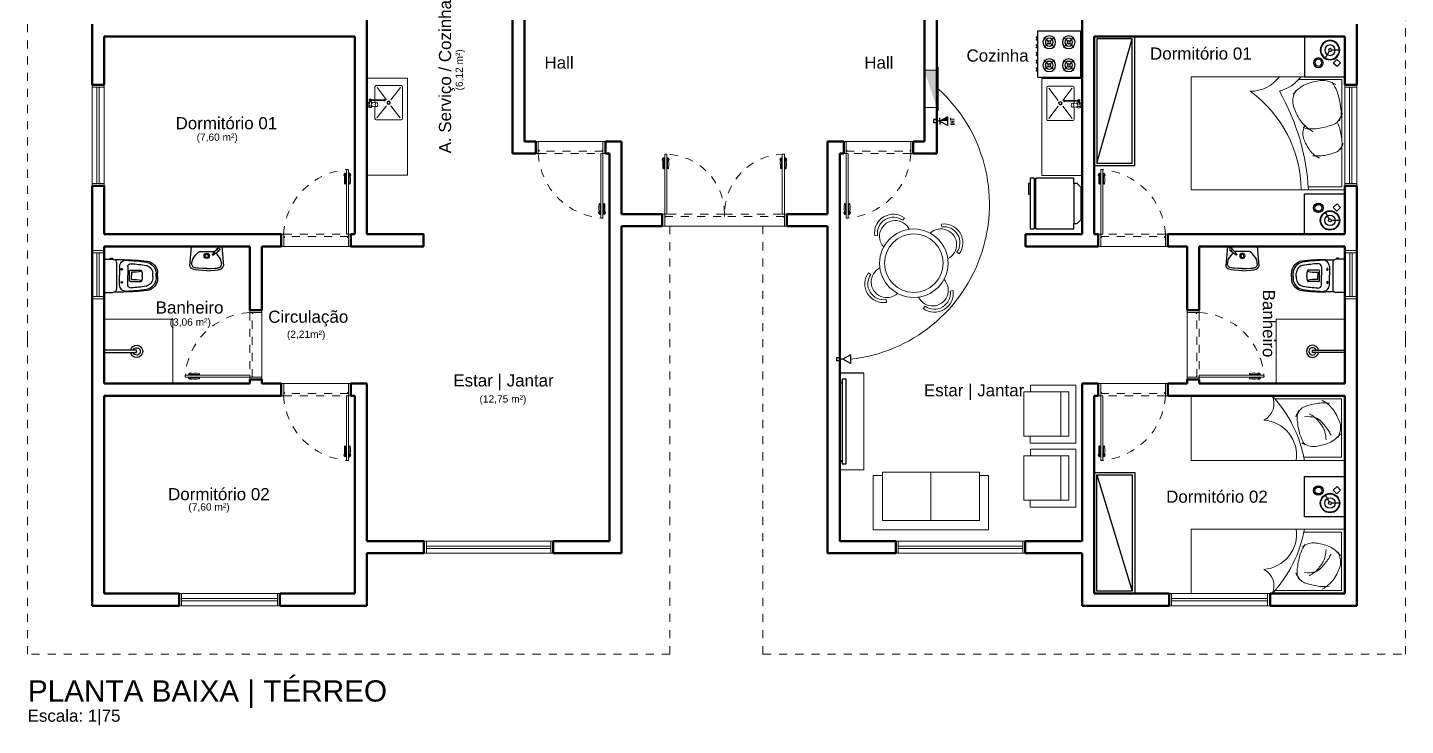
# Model space of a CAD drawing. Header units: inches. Extents: x 179598 to 179981, y 9195975 to 9196075.
# Drawn here: x 179743.31 to 179760.36, y 9196023.25 to 9196031.89 of the extents above; entities that cross this region are included whole.
import ezdxf

# ---------------------------------------------------------------- set-up
doc = ezdxf.new("R2010")
doc.units = ezdxf.units.IN
doc.header["$LTSCALE"] = 0.05
doc.header["$MEASUREMENT"] = 0
for name, pattern in [('CONTINU', [0]), ('DASHED2', [0.375, 0.25, -0.125]), ('HIDDEN', [0.375, 0.25, -0.125]), ('HIDDEN2', [0.1875, 0.125, -0.0625])]:
    doc.linetypes.add(name, pattern=pattern)
for name, color, linetype, lineweight in [('Comunicação', 170, 'Continuous', 30), ('Eletrodutos', 220, 'Continuous', 25), ('ESQUADRIA', 7, 'Continuous', 5), ('HASTES', 250, 'Continuous', 25), ('PAREDE', 7, 'Continuous', 50), ('PISO', 7, 'Continuous', 5), ('PROJEÇÃO', 7, 'DASHED2', 0)]:
    doc.layers.add(name, color=color, linetype=linetype, lineweight=lineweight)
for name, color, linetype in [('COTA', 250, 'Continuous'), ('LAYOUT', 7, 'CONTINU'), ('LAYOUT_A. MOLHADAS', 7, 'Continuous'), ('PTF', 1, 'Continuous'), ('TEXTO', 250, 'Continuous')]:
    doc.layers.add(name, color=color, linetype=linetype)
doc.layers.get('COTA').off()
doc.styles.add('R_140_1-75', font='swissl.ttf', dxfattribs={"height": 0.263})
doc.styles.add('R_60_1-100', font='swissl.ttf', dxfattribs={"height": 0.15})
doc.styles.add('R_80_1-75', font='swissl.ttf', dxfattribs={"height": 0.15})
doc.styles.add('romans', font='romans.shx', dxfattribs={"width": 1.4})

# ---------------------------------------------------------------- blocks, each defined once
blk = doc.blocks.new('PORTA80_PB')
at = {"layer": 'ESQUADRIA'}
for p, q in [((0.004, 0.896), (0, 0.876)), ((0.008, 0.876), (0, 0.876)), ((0.011, 0.896), (0.004, 0.896)), ((0.02, 0.906), (0.013, 0.906)), ((0.02, 0.906), (0.02, 0.776)), ((0.03, 0.896), (0.02, 0.896)), ((0.03, 0.876), (0.02, 0.876)), ((0.055, 0.896), (0.065, 0.896)), ((0.055, 0.876), (0.065, 0.876)), ((0.065, 0.906), (0.065, 0.776)), ((0.065, 0.906), (0.073, 0.906)), ((0.074, 0.896), (0.081, 0.896)), ((0.077, 0.876), (0.085, 0.876)), ((0.081, 0.896), (0.085, 0.876)), ((0.83, 0), (0.03, 0))]:
    blk.add_line(p, q, dxfattribs=at)
for points in [[(0.03, 0.15), (0.055, 0.15), (0.055, 0.95), (0.03, 0.95)], [(0, 0), (0.03, 0), (0.03, 0.15), (0, 0.15)], [(0.04, 0.11), (0.03, 0.11), (0.03, 0.12), (0.04, 0.12)], [(0.82, 0.12), (0.83, 0.12), (0.83, 0.11), (0.82, 0.11)], [(0.83, 0), (0.86, 0), (0.86, 0.15), (0.83, 0.15)]]:
    blk.add_lwpolyline(points, close=True, dxfattribs=at)
at = {"layer": 'ESQUADRIA', "linetype": 'HIDDEN2'}
blk.add_lwpolyline([(0.03, 0.12), (0.83, 0.12), (0.83, 0.15), (0.03, 0.15)], close=True, dxfattribs=at)
at = {"layer": 'ESQUADRIA'}
for centre, radius, start, end in [((0.433, 0.826), 0.428, 169.2602, 186.6551), ((-0.348, 0.826), 0.428, 353.3449, 10.7398), ((0.014, 0.777), 0.00614, 187.1872, 352.0859), ((0.071, 0.777), 0.00614, 187.9141, 352.8128)]:
    blk.add_arc(centre, radius, start, end, dxfattribs=at)
at = {"layer": 'ESQUADRIA', "linetype": 'HIDDEN', "ltscale": 0.4}
blk.add_arc((-0.015, 0.105), 0.847, 3.0716, 86.9284, dxfattribs=at)
blk = doc.blocks.new('A$C4C83112E')
at = {"layer": 'ESQUADRIA'}
for points in [[(0.03, 0), (0, 0), (0, 0.15), (0.03, 0.15)], [(0.03, 0), (1.57, 0), (1.57, 0.15), (0.03, 0.15)], [(1.57, 0.058), (0.03, 0.058), (0.03, 0.088), (1.57, 0.088)], [(1.6, 0), (1.57, 0), (1.57, 0.15), (1.6, 0.15)]]:
    blk.add_lwpolyline(points, close=True, dxfattribs=at)
blk = doc.blocks.new('A$C4DAD441B')
at = {"layer": 'LAYOUT_A. MOLHADAS', "lineweight": 0}
for p, q in [((0, 0.408), (0, 0.017)), ((0.323, 0.425), (0.017, 0.425)), ((0.142, 0.249), (0.025, 0.4)), ((0.314, 0.4), (0.198, 0.249)), ((0.34, 0.249), (0.34, 0.408)), ((0.142, 0.176), (0.026, 0.026)), ((0.315, 0.026), (0.198, 0.176)), ((0.22, 0.249), (0.226, 0.249)), ((0.22, 0.239), (0.226, 0.239)), ((0.226, 0.249), (0.384, 0.249)), ((0.384, 0.239), (0.226, 0.239)), ((0.32, 0.214), (0.369, 0.21)), ((0.34, 0.213), (0.34, 0.239)), ((0.375, 0.209), (0.369, 0.21)), ((0.375, 0.209), (0.379, 0.208)), ((0.379, 0.171), (0.375, 0.169)), ((0.379, 0.208), (0.382, 0.203)), ((0.382, 0.175), (0.379, 0.171)), ((0.389, 0.173), (0.38, 0.173)), ((0.382, 0.203), (0.384, 0.197)), ((0.384, 0.181), (0.382, 0.175)), ((0.397, 0.249), (0.384, 0.249)), ((0.397, 0.239), (0.384, 0.239)), ((0.384, 0.197), (0.385, 0.189)), ((0.385, 0.189), (0.384, 0.181)), ((0.388, 0.223), (0.388, 0.233)), ((0.388, 0.216), (0.388, 0.223)), ((0.408, 0.235), (0.408, 0.223)), ((0.408, 0.223), (0.408, 0.205)), ((0.017, 0), (0.323, 0)), ((0.369, 0.169), (0.32, 0.164)), ((0.34, 0.017), (0.34, 0.166)), ((0.375, 0.169), (0.369, 0.169))]:
    blk.add_line(p, q, dxfattribs=at)
for radius in [0.0226, 0.0138]:
    blk.add_circle((0.17, 0.213), radius, dxfattribs=at)
for centre, radius, start, end in [((0.017, 0.408), 0.017, 90.0067, 180.0067), ((0.323, 0.408), 0.017, 0.0067, 90.0067), ((0.22, 0.244), 0.00738, 42.6626, 317.3508), ((0.22, 0.244), 0.005, 90.0003, 270.0132), ((0.342, 0.189), 0.039, 155.088, 204.9254), ((0.32, 0.199), 0.015, 89.8495, 153.0039), ((0.32, 0.18), 0.0153, 205.4951, 268.5266), ((0.32, 0.198), 0.0164, 29.8647, 88.6279), ((0.319, 0.181), 0.0173, 283.1322, 329.3413), ((0.303, 0.19), 0.035, 331.0895, 27.8828), ((0.397, 0.189), 0.0349, 105.5441, 144.0055), ((0.397, 0.189), 0.0349, 216.1772, 72.2635), ((0.378, 0.216), 0.01, 282.8352, 0.0067), ((0.397, 0.244), 0.0145, 317.2061, 159.8457), ((0.397, 0.244), 0.0145, 200.1677, 229.8474), ((0.397, 0.244), 0.0145, 229.8474, 317.2061), ((0.397, 0.189), 0.0189, 242.7435, 55.7443), ((0.397, 0.244), 0.005, 270.0105, 90.003), ((0.017, 0.017), 0.017, 180.0067, 270.0067), ((0.323, 0.017), 0.017, 270.0067, 0.0067)]:
    blk.add_arc(centre, radius, start, end, dxfattribs=at)
blk = doc.blocks.new('A$C4ABB454C')
at = {"layer": 'LAYOUT_A. MOLHADAS', "lineweight": 0}
blk.add_lwpolyline([(0.55, 1.2), (0.05, 1.2), (0.05, 0), (0.55, 0)], close=True, dxfattribs=at)
at = {"layer": 'PISO', "color": 1}
blk.add_blockref('A$C4DAD441B', (0.111, 0.682), dxfattribs=at)
blk = doc.blocks.new('A$C39A72CA2')
at = {"layer": 'ESQUADRIA'}
for points in [[(0, 0), (0.03, 0), (0.03, 0.15), (0, 0.15)], [(1.22, 0), (0.03, 0), (0.03, 0.15), (1.22, 0.15)], [(0.03, 0.058), (1.22, 0.058), (1.22, 0.088), (0.03, 0.088)], [(1.22, 0), (1.25, 0), (1.25, 0.15), (1.22, 0.15)]]:
    blk.add_lwpolyline(points, close=True, dxfattribs=at)
blk = doc.blocks.new('A$C7E1C57F4')
at = {"layer": 'LAYOUT_A. MOLHADAS'}
for p, q in [((0.067, 0.562), (0, 0.562)), ((0, 0.562), (0, 0.09)), ((0.117, 0.652), (0.067, 0.602)), ((0.067, 0.602), (0.067, 0.562)), ((0.067, 0.562), (0.562, 0.562)), ((0.512, 0.652), (0.117, 0.652)), ((0.562, 0.602), (0.512, 0.652)), ((0.562, 0.562), (0.562, 0.602)), ((0.63, 0.562), (0.562, 0.562)), ((0.63, 0.09), (0.63, 0.562)), ((0, 0.09), (0.01, 0.09)), ((0.01, 0.07), (0, 0.07)), ((0, 0.07), (0, 0.022)), ((0, 0.022), (0.067, 0.022)), ((0.62, 0.09), (0.01, 0.09)), ((0.01, 0.09), (0.01, 0.07)), ((0.01, 0.07), (0.62, 0.07)), ((0.067, 0.022), (0.202, 0.022)), ((0.067, 0.022), (0.067, 0)), ((0.202, 0), (0.202, 0.022)), ((0.202, 0.022), (0.63, 0.022)), ((0.62, 0.07), (0.62, 0.09)), ((0.62, 0.09), (0.63, 0.09)), ((0.63, 0.07), (0.62, 0.07)), ((0.63, 0.022), (0.63, 0.07)), ((0.067, 0), (0.202, 0))]:
    blk.add_line(p, q, dxfattribs=at)
blk = doc.blocks.new('A$C73877B83')
at = {"layer": 'LAYOUT'}
for p, q in [((0.275, 0.243), (0.187, 0.192)), ((0.171, 0.063), (0.171, 0.165))]:
    blk.add_line(p, q, dxfattribs=at)
for points in [[(0.5, 0), (0, 0), (0, 0.5), (0.5, 0.5)], [(0.286, 0.1), (0.33, 0.053), (0.375, 0.096), (0.331, 0.143)]]:
    blk.add_lwpolyline(points, close=True, dxfattribs=at)
for centre, radius in [((0.327, 0.327), 0.059), ((0.327, 0.327), 0.043), ((0.171, 0.183), 0.12), ((0.171, 0.183), 0.114), ((0.171, 0.183), 0.0646), ((0.171, 0.183), 0.0184)]:
    blk.add_circle(centre, radius, dxfattribs=at)
blk = doc.blocks.new('A$C786F5E89')
at = {"layer": 'LAYOUT', "lineweight": 20}
for p, q in [((0.04, 1.86), (0.04, 1.032)), ((0.76, 1.86), (0.04, 1.86)), ((0.76, 1.393), (0.76, 1.86))]:
    blk.add_line(p, q, dxfattribs=at)
blk.add_lwpolyline([(0.8, 1.9), (0, 1.9), (0, 0), (0.8, 0)], close=True, dxfattribs=at)
for points in [[(0.056, 1.621, -0.050543), (0.118, 1.708, -0.064376), (0.181, 1.763, -0.03352), (0.264, 1.811, -0.039598), (0.339, 1.841, -0.109626), (0.414, 1.847, -0.0754), (0.518, 1.817)], [(0.092, 1.712, 0.034352), (0.089, 1.61, 0.04249), (0.1, 1.528, 0.015911), (0.117, 1.457, 0.020937), (0.135, 1.403, 0.121269), (0.173, 1.348, 0.080025), (0.259, 1.293)], [(0.261, 1.401, -0.103492), (0.27, 1.53, -0.14369), (0.32, 1.609, -0.007817), (0.364, 1.647, -0.010698), (0.398, 1.674, -0.020146), (0.437, 1.701, -0.015912), (0.489, 1.732)], [(0.473, 1.846, -0.057152), (0.551, 1.763, -0.075208), (0.591, 1.687, -0.030275), (0.617, 1.599, -0.036967), (0.628, 1.524, -0.089016), (0.621, 1.457, -0.061822), (0.582, 1.369)], [(0.222, 1.46, -0.040593), (0.263, 1.524, -0.055645), (0.3, 1.564, -0.015363), (0.335, 1.591, -0.01263), (0.378, 1.622, -0.082628), (0.447, 1.653, -0.061291), (0.547, 1.668)], [(0.609, 1.408, -0.033461), (0.514, 1.359, -0.04596), (0.44, 1.335, -0.01901), (0.342, 1.317, -0.025886), (0.269, 1.31, -0.088683), (0.213, 1.317, -0.020726), (0.178, 1.33)]]:
    blk.add_lwpolyline(points, format="xyb", dxfattribs=at)
for centre, radius, start, end in [((1.063, -0.127), 1.549, 99.7881, 133.342), ((0.741, 0.862), 0.442, 82.301, 175.0186), ((0.1, 0.8), 0.224, 26.5651, 116.5651)]:
    blk.add_arc(centre, radius, start, end, dxfattribs=at)
blk = doc.blocks.new('A$C161E2D06')
at = {"layer": 'LAYOUT'}
blk.add_line((0.03, 1.47), (0.47, 0.03), dxfattribs=at)
for points in [[(0, 1.5), (0.5, 1.5), (0.5, 0), (0, 0)], [(0.03, 1.47), (0.47, 1.47), (0.47, 0.03), (0.03, 0.03)]]:
    blk.add_lwpolyline(points, close=True, dxfattribs=at)
blk = doc.blocks.new('A$C732F4725')
at = {"layer": 'LAYOUT'}
blk.add_line((0.03, 1.57), (0.47, 0.03), dxfattribs=at)
for points in [[(0, 1.6), (0.5, 1.6), (0.5, 0), (0, 0)], [(0.03, 1.57), (0.47, 1.57), (0.47, 0.03), (0.03, 0.03)]]:
    blk.add_lwpolyline(points, close=True, dxfattribs=at)
blk = doc.blocks.new('camacasal1')
at = {"layer": 'LAYOUT', "lineweight": 20}
for p, q in [((0.1, 0), (0.1, 1.4)), ((0.1, 1.4), (2, 1.4)), ((2, 1.4), (2, 0)), ((1.548, 1.364), (1.964, 1.364)), ((1.964, 1.364), (1.964, 0.849)), ((1.964, 0.792), (1.964, 0.036)), ((2, 0), (0.1, 0)), ((1.964, 0.036), (1.429, 0.036))]:
    blk.add_line(p, q, dxfattribs=at)
for points in [[(1.685, 1.01, 0.050543), (1.608, 0.954, 0.064376), (1.558, 0.898, 0.03352), (1.515, 0.823, 0.039598), (1.487, 0.755, 0.109626), (1.482, 0.688, 0.0754), (1.509, 0.594)], [(1.604, 0.978, -0.034352), (1.695, 0.98, -0.04249), (1.769, 0.971, -0.015911), (1.833, 0.955, -0.020937), (1.881, 0.939, -0.121269), (1.931, 0.905, -0.080025), (1.981, 0.828)], [(1.904, 0.561, 0.014129), (1.921, 0.598, 0.04596), (1.943, 0.664, 0.01901), (1.959, 0.753, 0.025886), (1.966, 0.819, 0.088683), (1.959, 0.869, 0.020726), (1.948, 0.9)], [(1.609, 0.681, 0.050543), (1.513, 0.613, 0.064376), (1.452, 0.543, 0.03352), (1.398, 0.451, 0.039598), (1.365, 0.368, 0.109626), (1.358, 0.285, 0.0754), (1.392, 0.169)], [(1.483, 0.634, 0.020037), (1.507, 0.608, 0.075208)], [(1.508, 0.642, -0.034352), (1.621, 0.645, -0.04249), (1.713, 0.634, -0.015911), (1.792, 0.614, -0.020937), (1.851, 0.595, -0.121269), (1.913, 0.552, -0.080025), (1.973, 0.457)], [(1.845, 0.068, 0.033461), (1.9, 0.174, 0.04596), (1.927, 0.256, 0.01901), (1.947, 0.365, 0.025886), (1.955, 0.446, 0.088683), (1.947, 0.508, 0.020726), (1.933, 0.546)], [(1.36, 0.218, 0.057152), (1.451, 0.132, 0.075208), (1.536, 0.087, 0.030275), (1.634, 0.059, 0.036967), (1.717, 0.047, 0.089016), (1.791, 0.055, 0.061822), (1.889, 0.098)]]:
    blk.add_lwpolyline(points, format="xyb", dxfattribs=at)
for centre, radius, start, end in [((-0.081, 1.423), 1.542, 306.2433, 359.1337), ((-1.191, 1.546), 2.745, 330.1604, 356.9589), ((0.83, -0.27), 0.45, 36.8699, 90), ((1.055, -0.315), 0.513, 37.875, 74.7449)]:
    blk.add_arc(centre, radius, start, end, dxfattribs=at)
blk = doc.blocks.new('A$C249D7A9F')
at = {"layer": 'LAYOUT_A. MOLHADAS'}
for p, q in [((0, 0.019), (0, 0.551)), ((0, 0.551), (0.573, 0.551)), ((0.573, 0.019), (0.573, 0.551)), ((0.134, 0.416), (0.084, 0.466)), ((0.134, 0.39), (0.084, 0.339)), ((0.211, 0.466), (0.16, 0.416)), ((0.211, 0.339), (0.16, 0.39)), ((0.419, 0.416), (0.368, 0.466)), ((0.419, 0.389), (0.368, 0.339)), ((0.496, 0.466), (0.445, 0.415)), ((0.496, 0.339), (0.445, 0.39)), ((0.134, 0.174), (0.086, 0.222)), ((0.213, 0.225), (0.161, 0.173)), ((0.419, 0.174), (0.368, 0.225)), ((0.496, 0.225), (0.445, 0.174)), ((0, 0.019), (0.573, 0.019)), ((0.068, 0.015), (0.068, 0.017)), ((0.068, 0.017), (0.121, 0.017)), ((0.068, 0.015), (0.121, 0.015)), ((0.085, 0.017), (0.085, 0.019)), ((0.135, 0.148), (0.086, 0.098)), ((0.105, 0.017), (0.105, 0.019)), ((0.121, 0.015), (0.121, 0.017)), ((0.213, 0.095), (0.16, 0.148)), ((0.165, 0.017), (0.218, 0.017)), ((0.165, 0.015), (0.165, 0.017)), ((0.165, 0.015), (0.218, 0.015)), ((0.181, 0.017), (0.181, 0.019)), ((0.201, 0.017), (0.201, 0.019)), ((0.218, 0.015), (0.218, 0.017)), ((0.261, 0.017), (0.314, 0.017)), ((0.261, 0.015), (0.261, 0.017)), ((0.261, 0.015), (0.314, 0.015)), ((0.278, 0.017), (0.278, 0.019)), ((0.298, 0.017), (0.298, 0.019)), ((0.314, 0.015), (0.314, 0.017)), ((0.357, 0.015), (0.357, 0.017)), ((0.357, 0.017), (0.41, 0.017)), ((0.357, 0.015), (0.41, 0.015)), ((0.419, 0.148), (0.368, 0.097)), ((0.374, 0.017), (0.374, 0.019)), ((0.394, 0.017), (0.394, 0.019)), ((0.41, 0.015), (0.41, 0.017)), ((0.496, 0.097), (0.445, 0.148)), ((0.452, 0.015), (0.452, 0.017)), ((0.452, 0.017), (0.504, 0.017)), ((0.452, 0.015), (0.504, 0.015)), ((0.468, 0.017), (0.468, 0.019)), ((0.488, 0.017), (0.488, 0.019)), ((0.504, 0.015), (0.504, 0.017))]:
    blk.add_line(p, q, dxfattribs=at)
for centre, radius in [((0.147, 0.403), 0.0783), ((0.147, 0.403), 0.0483), ((0.147, 0.403), 0.0183), ((0.432, 0.403), 0.0783), ((0.432, 0.403), 0.0483), ((0.432, 0.403), 0.0183), ((0.147, 0.162), 0.0783), ((0.147, 0.162), 0.0483), ((0.147, 0.162), 0.0183), ((0.432, 0.162), 0.0783), ((0.432, 0.162), 0.0483), ((0.432, 0.162), 0.0183)]:
    blk.add_circle(centre, radius, dxfattribs=at)
for centre, radius, start, end in [((0.095, 0.015), 0.0214, 179.7773, 222.1915), ((0.094, -0.009), 0.0182, 30.0718, 146.8642), ((0.095, 0.015), 0.0214, 314.7446, 0.2227), ((0.191, 0.015), 0.0214, 179.7773, 222.1915), ((0.191, -0.009), 0.0182, 30.0718, 146.8642), ((0.191, 0.015), 0.0214, 314.7446, 0.2227), ((0.288, 0.015), 0.0214, 179.7773, 222.1915), ((0.287, -0.009), 0.0182, 30.0718, 146.8642), ((0.288, 0.015), 0.0214, 314.7446, 0.2227), ((0.384, 0.015), 0.0214, 179.7773, 222.1915), ((0.383, -0.009), 0.0182, 30.0718, 146.8642), ((0.384, 0.015), 0.0214, 314.7446, 0.2227), ((0.478, 0.015), 0.0214, 179.7773, 222.1915), ((0.477, -0.009), 0.0182, 30.0718, 146.8642), ((0.478, 0.015), 0.0214, 314.7446, 0.2227)]:
    blk.add_arc(centre, radius, start, end, dxfattribs=at)
blk = doc.blocks.new('A$C71760755')
at = {"layer": 'LAYOUT', "lineweight": 20}
for p, q in [((0, 0.05), (0, 0.88)), ((0, 0.88), (1.76, 0.88)), ((1.76, 0.88), (1.76, 0.05)), ((0.14, 0), (0.14, 0.74)), ((0.14, 0.74), (1.62, 0.74)), ((0.88, 0.74), (0.88, 0)), ((1.62, 0.74), (1.62, 0)), ((0.14, 0.05), (0, 0.05)), ((1.62, 0.05), (1.76, 0.05)), ((0.14, 0), (1.62, 0))]:
    blk.add_line(p, q, dxfattribs=at)
blk = doc.blocks.new('A$C1C0D7DC0')
at = {"layer": 'ESQUADRIA'}
for p, q in [((0.004, 0.836), (0, 0.816)), ((0.008, 0.816), (0, 0.816)), ((0.011, 0.836), (0.004, 0.836)), ((0.02, 0.846), (0.012, 0.846)), ((0.02, 0.846), (0.02, 0.716)), ((0.03, 0.836), (0.02, 0.836)), ((0.03, 0.816), (0.02, 0.816)), ((0.055, 0.836), (0.065, 0.836)), ((0.055, 0.816), (0.065, 0.816)), ((0.065, 0.846), (0.065, 0.716)), ((0.065, 0.846), (0.072, 0.846)), ((0.074, 0.836), (0.081, 0.836)), ((0.077, 0.816), (0.085, 0.816)), ((0.081, 0.836), (0.085, 0.816))]:
    blk.add_line(p, q, dxfattribs=at)
for points in [[(0.03, 0.15), (0.055, 0.15), (0.055, 0.89), (0.03, 0.89)], [(0, 0), (0.03, 0), (0.03, 0.15), (0, 0.15)], [(0.04, 0.11), (0.03, 0.11), (0.03, 0.12), (0.04, 0.12)]]:
    blk.add_lwpolyline(points, close=True, dxfattribs=at)
at = {"layer": 'ESQUADRIA', "linetype": 'HIDDEN2'}
blk.add_lwpolyline([(0.03, 0.12), (0.77, 0.12), (0.77, 0.15), (0.03, 0.15)], close=True, dxfattribs=at)
at = {"layer": 'ESQUADRIA', "linetype": 'HIDDEN', "ltscale": 0.4}
blk.add_arc((0.03, 0.15), 0.74, 0, 90, dxfattribs=at)
at = {"layer": 'ESQUADRIA'}
for centre, radius, start, end in [((0.433, 0.766), 0.428, 169.2602, 186.6551), ((0.014, 0.717), 0.00614, 187.1872, 352.0859), ((0.071, 0.717), 0.00614, 187.9141, 352.8128), ((-0.348, 0.766), 0.428, 353.3449, 10.7398)]:
    blk.add_arc(centre, radius, start, end, dxfattribs=at)
blk = doc.blocks.new('A$C29D97E95')
at = {"layer": 'ESQUADRIA'}
for p, q in [((0.689, 0.836), (0.685, 0.816)), ((0.693, 0.816), (0.685, 0.816)), ((0.696, 0.836), (0.689, 0.836)), ((0.705, 0.846), (0.698, 0.846)), ((0.705, 0.846), (0.705, 0.716)), ((0.715, 0.836), (0.705, 0.836)), ((0.715, 0.816), (0.705, 0.816)), ((0.74, 0.836), (0.75, 0.836)), ((0.74, 0.816), (0.75, 0.816)), ((0.75, 0.846), (0.75, 0.716)), ((0.75, 0.846), (0.758, 0.846)), ((0.759, 0.836), (0.766, 0.836)), ((0.762, 0.816), (0.77, 0.816)), ((0.766, 0.836), (0.77, 0.816))]:
    blk.add_line(p, q, dxfattribs=at)
for points in [[(0.74, 0.15), (0.715, 0.15), (0.715, 0.89), (0.74, 0.89)], [(0.73, 0.11), (0.74, 0.11), (0.74, 0.12), (0.73, 0.12)], [(0.77, 0), (0.74, 0), (0.74, 0.15), (0.77, 0.15)]]:
    blk.add_lwpolyline(points, close=True, dxfattribs=at)
at = {"layer": 'ESQUADRIA', "linetype": 'HIDDEN2'}
blk.add_lwpolyline([(0.74, 0.12), (0, 0.12), (0, 0.15), (0.74, 0.15)], close=True, dxfattribs=at)
at = {"layer": 'ESQUADRIA', "linetype": 'HIDDEN', "ltscale": 0.4}
blk.add_arc((0.74, 0.15), 0.74, 90, 180, dxfattribs=at)
at = {"layer": 'ESQUADRIA'}
for centre, radius, start, end in [((1.118, 0.766), 0.428, 169.2602, 186.6551), ((0.699, 0.717), 0.00614, 187.1872, 352.0859), ((0.756, 0.717), 0.00614, 187.9141, 352.8128), ((0.337, 0.766), 0.428, 353.3449, 10.7398)]:
    blk.add_arc(centre, radius, start, end, dxfattribs=at)
blk = doc.blocks.new('JANELA 0.50')
at = {"layer": 'ESQUADRIA'}
for points in [[(0, 0), (0.03, 0), (0.03, 0.15), (0, 0.15)], [(0.57, 0), (0.03, 0), (0.03, 0.15), (0.57, 0.15)], [(0.03, 0.058), (0.57, 0.058), (0.57, 0.088), (0.03, 0.088)], [(0.57, 0), (0.6, 0), (0.6, 0.15), (0.57, 0.15)]]:
    blk.add_lwpolyline(points, close=True, dxfattribs=at)
blk = doc.blocks.new('01lavl91')
at = {"layer": 'LAYOUT_A. MOLHADAS', "linetype": 'Continuous'}
for p, q in [((-0.085, -0.069), (0.086, -0.069)), ((0.125, -0.036), (0.064, -0.107)), ((0.064, -0.107), (0.075, -0.114)), ((0.075, -0.114), (0.15, -0.057))]:
    blk.add_line(p, q, dxfattribs=at)
for points in [[(-0.2, -0.239), (-0.18, -0.009), (0.18, -0.009), (0.2, -0.239)], [(-0.177, -0.228), (-0.176, -0.201), (-0.165, -0.161), (-0.153, -0.141), (-0.132, -0.112), (-0.119, -0.099), (-0.106, -0.086), (-0.093, -0.074), (-0.085, -0.069)], [(0.094, -0.074), (0.086, -0.069)], [(0.178, -0.228), (0.176, -0.201), (0.166, -0.161), (0.153, -0.141), (0.132, -0.112), (0.119, -0.099), (0.109, -0.088)], [(0, -0.299), (-0.048, -0.298), (-0.099, -0.294), (-0.134, -0.29), (-0.161, -0.282), (-0.179, -0.271), (-0.191, -0.256), (-0.2, -0.239)], [(0.002, -0.274), (-0.046, -0.272), (-0.098, -0.269), (-0.114, -0.267), (-0.129, -0.265), (-0.138, -0.263), (-0.151, -0.259), (-0.159, -0.255), (-0.163, -0.252), (-0.165, -0.25), (-0.17, -0.242), (-0.174, -0.237), (-0.177, -0.228)], [(-0.002, -0.274), (0.047, -0.272), (0.098, -0.269), (0.115, -0.267), (0.13, -0.265), (0.139, -0.263), (0.152, -0.259), (0.159, -0.255), (0.164, -0.252), (0.165, -0.25), (0.171, -0.242), (0.174, -0.237), (0.178, -0.228)], [(0, -0.299), (0.048, -0.298), (0.1, -0.294), (0.135, -0.29), (0.162, -0.282), (0.18, -0.271), (0.192, -0.256), (0.2, -0.239)]]:
    blk.add_lwpolyline(points, dxfattribs=at)
for centre, radius in [((0.001, -0.122), 0.0316), ((0.001, -0.122), 0.02), ((0.14, -0.044), 0.0164)]:
    blk.add_circle(centre, radius, dxfattribs=at)
blk = doc.blocks.new('chuve')
at = {"layer": 'LAYOUT_A. MOLHADAS', "ltscale": 0.05}
for p, q in [((0, 0.026), (0.399, 0.026)), ((0.399, 0), (0, 0)), ((0.399, 0.026), (0.399, 0))]:
    blk.add_line(p, q, dxfattribs=at)
for radius, start, end in [(0.076, 189.9358, 170.0642), (0.0459, 196.6015, 163.3985)]:
    blk.add_arc((0.399, 0.013), radius, start, end, dxfattribs=at)
blk = doc.blocks.new('VASOSAN2')
at = {"layer": 'LAYOUT_A. MOLHADAS'}
for p, q in [((-0.213, 0), (0.173, 0)), ((-0.013, 0), (0.013, 0)), ((-0.239, -0.08), (-0.239, -0.099)), ((-0.234, -0.104), (-0.234, -0.075)), ((-0.225, -0.075), (-0.234, -0.075)), ((-0.225, -0.104), (-0.234, -0.104)), ((-0.225, -0.012), (-0.225, -0.075)), ((-0.225, -0.075), (-0.225, -0.104)), ((-0.225, -0.104), (-0.225, -0.11)), ((-0.22, -0.239), (-0.22, -0.129)), ((-0.185, -0.15), (0.145, -0.15)), ((0.18, -0.129), (0.18, -0.239)), ((0.185, -0.012), (0.185, -0.11)), ((-0.134, -0.19), (-0.028, -0.19)), ((-0.131, -0.29), (-0.028, -0.29)), ((-0.091, -0.323), (-0.091, -0.452)), ((0.043, -0.313), (-0.084, -0.313)), ((-0.067, -0.335), (-0.028, -0.335)), ((-0.013, -0.19), (-0.028, -0.19)), ((-0.013, -0.29), (-0.028, -0.29)), ((-0.013, -0.335), (-0.028, -0.335)), ((0.093, -0.19), (-0.013, -0.19)), ((0.091, -0.29), (-0.013, -0.29)), ((0.027, -0.335), (-0.013, -0.335)), ((0.051, -0.323), (0.051, -0.452)), ((-0.013, -0.469), (-0.028, -0.469)), ((-0.028, -0.6), (-0.053, -0.6)), ((-0.028, -0.64), (-0.053, -0.64)), ((-0.028, -0.66), (-0.053, -0.66)), ((-0.013, -0.6), (-0.028, -0.6)), ((-0.013, -0.64), (-0.028, -0.64)), ((-0.013, -0.66), (-0.028, -0.66)), ((-0.013, -0.6), (0.013, -0.6)), ((-0.013, -0.64), (0.013, -0.64)), ((-0.013, -0.66), (0.013, -0.66))]:
    blk.add_line(p, q, dxfattribs=at)
for centre, radius, start, end in [((-0.234, -0.08), 0.005, 90, 180), ((-0.234, -0.099), 0.005, 180, 270), ((-0.213, -0.012), 0.012, 90, 180), ((-0.185, -0.11), 0.04, 180, 208.955), ((-0.185, -0.11), 0.04, 208.955, 270), ((0.145, -0.11), 0.04, 270, 331.045), ((0.173, -0.012), 0.012, 0, 90), ((0.145, -0.11), 0.04, 331.045, 0), ((2.049, -0.239), 2.269, 180, 187.3437), ((-0.134, -0.27), 0.08, 90, 181.8557), ((1.802, -0.207), 2.016, 181.8557, 189.0498), ((-0.131, -0.33), 0.04, 90, 183.6333), ((1.802, -0.207), 1.976, 183.6333, 189.0498), ((-0.103, -0.217), 0.00838, 127.3654, 151.5225), ((-0.105, -0.216), 0.00607, 151.5225, 180), ((-0.105, -0.216), 0.00607, 180, 208.4775), ((-0.103, -0.215), 0.00838, 208.4775, 232.6346), ((-0.102, -0.218), 0.0106, 107.5518, 127.3654), ((-0.102, -0.213), 0.0106, 232.6346, 252.4482), ((-0.101, -0.221), 0.0134, 90, 107.5518), ((-0.101, -0.21), 0.0134, 252.4482, 270), ((-0.101, -0.221), 0.0134, 72.4482, 90), ((-0.101, -0.21), 0.0134, 270, 287.5518), ((-0.1, -0.218), 0.0106, 52.6346, 72.4482), ((-0.1, -0.213), 0.0106, 287.5518, 307.3654), ((-0.099, -0.217), 0.00838, 28.4775, 52.6346), ((-0.099, -0.215), 0.00838, 307.3654, 331.5225), ((-0.097, -0.216), 0.00607, 360, 28.4775), ((-0.097, -0.216), 0.00607, 331.5225, 0), ((-0.081, -0.323), 0.01, 105.8312, 180), ((-0.377, -0.37), 0.312, 342.6846, 6.4627), ((0.337, -0.37), 0.312, 173.5373, 197.3154), ((0.041, -0.323), 0.01, 0, 74.1688), ((0.059, -0.217), 0.00838, 127.3654, 151.5225), ((0.057, -0.216), 0.00607, 151.5225, 180), ((0.057, -0.216), 0.00607, 180, 208.4775), ((0.059, -0.215), 0.00838, 208.4775, 232.6346), ((0.06, -0.218), 0.0106, 107.5518, 127.3654), ((0.06, -0.213), 0.0106, 232.6346, 252.4482), ((0.061, -0.221), 0.0134, 90, 107.5518), ((0.061, -0.21), 0.0134, 252.4482, 270), ((0.061, -0.221), 0.0134, 72.4482, 90), ((0.061, -0.21), 0.0134, 270, 287.5518), ((0.062, -0.218), 0.0106, 52.6346, 72.4482), ((0.062, -0.213), 0.0106, 287.5518, 307.3654), ((0.063, -0.217), 0.00838, 28.4775, 52.6346), ((0.063, -0.215), 0.00838, 307.3654, 331.5225), ((0.065, -0.216), 0.00607, 360, 28.4775), ((0.065, -0.216), 0.00607, 331.5225, 0), ((0.091, -0.33), 0.04, 356.3667, 90), ((0.093, -0.27), 0.08, 358.1443, 90), ((-1.842, -0.207), 1.976, 350.9502, 356.3667), ((-1.842, -0.207), 2.016, 350.9502, 358.1443), ((-2.089, -0.239), 2.269, 352.6563, 0), ((-0.081, -0.452), 0.01, 180, 251.4779), ((-0.036, -0.319), 0.15, 251.4779, 273.3381), ((-0.004, -0.319), 0.15, 266.6619, 288.5221), ((0.041, -0.452), 0.01, 288.5221, 0), ((-0.053, -0.51), 0.15, 187.3437, 270), ((-0.047, -0.494), 0.146, 191.9873, 267.6502), ((-0.047, -0.494), 0.106, 191.9873, 267.6502), ((0.007, -0.494), 0.106, 272.3498, 348.0127), ((0.007, -0.494), 0.146, 272.3498, 348.0127), ((0.013, -0.51), 0.15, 270, 352.6563)]:
    blk.add_arc(centre, radius, start, end, dxfattribs=at)
blk = doc.blocks.new('A$C7D722421')
at = {"layer": 'LAYOUT', "lineweight": 20}
for points in [[(0.898, 1.214), (0.865, 1.199, 0.666667), (0.502, 1.192), (0.468, 1.205, -0.666667)], [(0.138, 0.865), (0.123, 0.898, 0.666667), (0.131, 0.468), (0.145, 0.502, -0.666667)], [(1.199, 0.472), (1.214, 0.439, 0.666667), (1.205, 0.869), (1.192, 0.835, -0.666667)], [(0.472, 0.138), (0.439, 0.123, 0.666667), (0.869, 0.131), (0.835, 0.145, -0.666667)]]:
    blk.add_lwpolyline(points, format="xyb", close=True, dxfattribs=at)
for radius in [0.424, 0.363]:
    blk.add_circle((0.668, 0.668), radius, dxfattribs=at)
for centre, start, end in [((0.686, 1.075), 349.0254, 186.09), ((0.262, 0.686), 79.0254, 276.09), ((1.075, 0.651), 259.0254, 96.09), ((0.651, 0.262), 169.0254, 6.09)]:
    blk.add_arc(centre, 0.194, start, end, dxfattribs=at)
blk = doc.blocks.new('A$C62A36329')
at = {"layer": 'LAYOUT', "lineweight": 20}
for p, q in [((0, 0.802), (0, 0.102)), ((0.899, 0.802), (0, 0.802)), ((0.1, 0.102), (0.1, 0.695)), ((0.1, 0.695), (0.789, 0.695)), ((0.789, 0.695), (0.789, 0.096)), ((0.899, 0.096), (0.899, 0.802)), ((0.1, 0.569), (0.789, 0.569)), ((0, 0.102), (0.1, 0.102)), ((0.1, 0), (0.1, 0.102)), ((0.789, 0), (0.1, 0)), ((0.789, 0.096), (0.789, 0)), ((0.789, 0.096), (0.899, 0.096))]:
    blk.add_line(p, q, dxfattribs=at)
blk = doc.blocks.new('A$C706E4DCE')
at = {"layer": 'LAYOUT'}
for p, q in [((0, 0), (0, 0.05)), ((0, 0.05), (1.046, 0.05)), ((1.046, 0), (0, 0)), ((0.046, 0.073), (0.03, 0.05)), ((0.067, 0.082), (0.979, 0.082)), ((1, 0.073), (1.016, 0.05)), ((1.046, 0.05), (1.046, 0))]:
    blk.add_line(p, q, dxfattribs=at)
for centre, start, end in [((0.067, 0.052), 90, 135), ((0.979, 0.052), 45, 90)]:
    blk.add_arc(centre, 0.03, start, end, dxfattribs=at)
blk = doc.blocks.new('Quadro de Com')
at = {"layer": 'Comunicação', "linetype": 'CONTINU', "lineweight": 20}
h = blk.add_hatch(color=256, dxfattribs=at)
h.dxf.hatch_style = 1
h.paths.add_polyline_path([(-0.232, 0), (-0.232, -0.155), (0.232, 0)])
blk.add_lwpolyline([(-0.27, 0), (-0.27, 0.019), (0.27, 0.019), (0.27, 0), (-0.27, 0), (-0.232, 0), (-0.232, -0.155), (0.232, -0.155), (0.232, 0)], dxfattribs=at)
blk = doc.blocks.new('TEL30')
for p, q in [((-0.139, 0.34), (0.139, 0.34)), ((-0.139, 0.34), (0, 0.1)), ((0.139, 0.34), (0, 0.1)), ((0, 0.1), (0, 0)), ((-0.05, 0), (-0.05, -0.1)), ((-0.05, 0), (0.05, 0)), ((-0.05, -0.1), (0.05, -0.1)), ((0.05, 0), (0.05, -0.1))]:
    blk.add_line(p, q)
blk = doc.blocks.new('TEL130')
for p, q in [((-0.139, 0.34), (0.139, 0.34)), ((-0.139, 0.34), (0, 0.1)), ((-0.05, 0), (-0.05, -0.1)), ((-0.05, 0), (0.05, 0)), ((0.139, 0.34), (0, 0.1)), ((0, 0.1), (0, 0)), ((0.05, 0), (0.05, -0.1)), ((-0.05, -0.1), (0.05, -0.1))]:
    blk.add_line(p, q)
blk.add_solid([(0, 0.34), (0, 0.1), (-0.139, 0.34)])
blk = doc.blocks.new('Interfone')
at = {"layer": 'Comunicação', "ltscale": 10}
for q in [(0.039, 0.042), (0.039, -0.042)]:
    blk.add_line((0.039, 0), q, dxfattribs=at)
at = {"layer": 'Comunicação', "xscale": 0.3906251953125022, "yscale": 0.3906251953125022, "zscale": 0.3906251953125022, "rotation": 270}
blk.add_blockref('TEL130', (0, 0), dxfattribs=at)
at = {"layer": 'PTF', "color": 2, "style": 'romans'}
blk.add_text('INT', height=0.0469, rotation=90, dxfattribs=at).set_placement((0.219, -0.051))

msp = doc.modelspace()

# ---------------------------------------------------------------- linework, layer by layer
at = {"layer": 'Eletrodutos', "linetype": 'CONTINU', "lineweight": 20}
msp.add_arc((179753.28, 9196029.699), 1.93, 276.248, 47.7903, dxfattribs=at)
at = {"layer": 'ESQUADRIA'}
msp.add_line((179751.987, 9196029.429), (179752.727, 9196029.429), dxfattribs=at)
at = {"layer": 'HASTES', "linetype": 'CONTINU', "lineweight": 20}
msp.add_line((179754.557, 9196031.129), (179754.557, 9196031.129), dxfattribs=at)
at = {"layer": 'LAYOUT'}
msp.add_line((179753.657, 9196027.61), (179753.357, 9196027.61), dxfattribs=at)
at = {"layer": 'LAYOUT', "lineweight": 20}
for p in [(179753.657, 9196027.61), (179753.357, 9196026.41)]:
    msp.add_line(p, (179753.657, 9196026.41), dxfattribs=at)
at = {"layer": 'PAREDE'}
for p, q in [((179749.457, 9196030.479), (179749.457, 9196035.229)), ((179754.407, 9196030.479), (179754.407, 9196035.229)), ((179747.507, 9196029.329), (179747.507, 9196032.729)), ((179749.307, 9196030.329), (179749.307, 9196032.729)), ((179754.557, 9196030.329), (179754.557, 9196032.729)), ((179756.357, 9196029.329), (179756.357, 9196032.729)), ((179744.107, 9196031.179), (179744.107, 9196031.929)), ((179759.757, 9196031.179), (179759.757, 9196031.929)), ((179744.257, 9196031.179), (179744.257, 9196031.779)), ((179744.257, 9196031.779), (179747.357, 9196031.779)), ((179747.357, 9196029.329), (179747.357, 9196031.779)), ((179756.507, 9196029.329), (179756.507, 9196031.779)), ((179759.607, 9196031.779), (179756.507, 9196031.779)), ((179759.607, 9196031.179), (179759.607, 9196031.779)), ((179744.107, 9196031.179), (179744.257, 9196031.179)), ((179759.757, 9196031.179), (179759.607, 9196031.179)), ((179749.597, 9196030.479), (179749.457, 9196030.479)), ((179749.597, 9196030.329), (179749.597, 9196030.479)), ((179750.457, 9196030.329), (179750.457, 9196030.479)), ((179750.657, 9196030.479), (179750.457, 9196030.479)), ((179750.657, 9196029.579), (179750.657, 9196030.479)), ((179753.207, 9196029.579), (179753.207, 9196030.479)), ((179753.207, 9196030.479), (179753.407, 9196030.479)), ((179753.407, 9196030.329), (179753.407, 9196030.479)), ((179754.267, 9196030.479), (179754.407, 9196030.479)), ((179754.267, 9196030.329), (179754.267, 9196030.479)), ((179749.597, 9196030.329), (179749.307, 9196030.329)), ((179750.507, 9196030.329), (179750.457, 9196030.329)), ((179750.507, 9196025.529), (179750.507, 9196030.329)), ((179753.357, 9196025.529), (179753.357, 9196030.329)), ((179753.357, 9196030.329), (179753.407, 9196030.329)), ((179754.267, 9196030.329), (179754.557, 9196030.329)), ((179744.107, 9196029.179), (179744.107, 9196029.929)), ((179744.107, 9196029.929), (179744.257, 9196029.929)), ((179744.257, 9196029.329), (179744.257, 9196029.929)), ((179759.607, 9196029.329), (179759.607, 9196029.929)), ((179759.757, 9196029.929), (179759.607, 9196029.929)), ((179759.757, 9196029.179), (179759.757, 9196029.929)), ((179751.162, 9196029.579), (179750.657, 9196029.579)), ((179751.162, 9196029.429), (179751.162, 9196029.579)), ((179752.702, 9196029.579), (179753.207, 9196029.579)), ((179752.702, 9196029.429), (179752.702, 9196029.579)), ((179750.657, 9196025.379), (179750.657, 9196029.429)), ((179751.162, 9196029.429), (179750.657, 9196029.429)), ((179752.702, 9196029.429), (179753.207, 9196029.429)), ((179753.207, 9196025.379), (179753.207, 9196029.429)), ((179744.107, 9196027.479), (179744.107, 9196029.179)), ((179744.257, 9196029.329), (179746.447, 9196029.329)), ((179744.257, 9196027.479), (179744.257, 9196029.179)), ((179744.257, 9196029.179), (179746.057, 9196029.179)), ((179746.057, 9196028.389), (179746.057, 9196029.179)), ((179746.207, 9196028.389), (179746.207, 9196029.179)), ((179746.207, 9196029.179), (179746.447, 9196029.179)), ((179746.447, 9196029.179), (179746.447, 9196029.329)), ((179747.307, 9196029.179), (179747.307, 9196029.329)), ((179747.307, 9196029.329), (179747.357, 9196029.329)), ((179756.357, 9196029.329), (179755.657, 9196029.329)), ((179755.657, 9196029.329), (179755.657, 9196029.179)), ((179756.557, 9196029.179), (179755.657, 9196029.179)), ((179756.557, 9196029.329), (179756.507, 9196029.329)), ((179756.557, 9196029.179), (179756.557, 9196029.329)), ((179757.417, 9196029.179), (179757.417, 9196029.329)), ((179759.607, 9196029.329), (179757.417, 9196029.329)), ((179757.657, 9196029.179), (179757.417, 9196029.179)), ((179757.657, 9196028.389), (179757.657, 9196029.179)), ((179757.807, 9196028.389), (179757.807, 9196029.179)), ((179759.607, 9196029.179), (179757.807, 9196029.179)), ((179759.607, 9196027.479), (179759.607, 9196029.179)), ((179759.757, 9196027.479), (179759.757, 9196029.179)), ((179746.057, 9196028.389), (179746.207, 9196028.389)), ((179757.807, 9196028.389), (179757.657, 9196028.389)), ((179744.107, 9196024.729), (179744.107, 9196027.479)), ((179744.257, 9196027.479), (179746.057, 9196027.479)), ((179746.057, 9196027.479), (179746.057, 9196027.529)), ((179746.057, 9196027.529), (179746.207, 9196027.529)), ((179746.207, 9196027.479), (179746.207, 9196027.529)), ((179746.207, 9196027.479), (179746.447, 9196027.479)), ((179746.447, 9196027.329), (179746.447, 9196027.479)), ((179747.307, 9196027.329), (179747.307, 9196027.479)), ((179747.307, 9196027.479), (179747.507, 9196027.479)), ((179747.507, 9196025.529), (179747.507, 9196027.479)), ((179756.357, 9196025.529), (179756.357, 9196027.479)), ((179756.557, 9196027.479), (179756.357, 9196027.479)), ((179756.557, 9196027.329), (179756.557, 9196027.479)), ((179757.417, 9196027.329), (179757.417, 9196027.479)), ((179757.657, 9196027.479), (179757.417, 9196027.479)), ((179757.657, 9196027.479), (179757.657, 9196027.529)), ((179757.807, 9196027.529), (179757.657, 9196027.529)), ((179757.807, 9196027.479), (179757.807, 9196027.529)), ((179759.607, 9196027.479), (179757.807, 9196027.479)), ((179759.757, 9196024.729), (179759.757, 9196027.479)), ((179744.257, 9196024.879), (179744.257, 9196027.329)), ((179744.257, 9196027.329), (179746.447, 9196027.329)), ((179747.307, 9196027.329), (179747.357, 9196027.329)), ((179747.357, 9196024.879), (179747.357, 9196027.329)), ((179756.507, 9196024.879), (179756.507, 9196027.329)), ((179756.557, 9196027.329), (179756.507, 9196027.329)), ((179759.607, 9196027.329), (179757.417, 9196027.329)), ((179759.607, 9196024.879), (179759.607, 9196027.329)), ((179748.212, 9196025.529), (179747.507, 9196025.529)), ((179748.212, 9196025.529), (179748.212, 9196025.379)), ((179750.507, 9196025.529), (179749.812, 9196025.529)), ((179749.812, 9196025.529), (179749.812, 9196025.379)), ((179753.357, 9196025.529), (179754.052, 9196025.529)), ((179754.052, 9196025.529), (179754.052, 9196025.379)), ((179755.652, 9196025.529), (179756.357, 9196025.529)), ((179755.652, 9196025.529), (179755.652, 9196025.379)), ((179747.507, 9196024.729), (179747.507, 9196025.379)), ((179748.212, 9196025.379), (179747.507, 9196025.379)), ((179750.657, 9196025.379), (179749.812, 9196025.379)), ((179753.207, 9196025.379), (179754.052, 9196025.379)), ((179755.652, 9196025.379), (179756.357, 9196025.379)), ((179756.357, 9196024.729), (179756.357, 9196025.379)), ((179744.257, 9196024.879), (179745.182, 9196024.879)), ((179745.182, 9196024.729), (179745.182, 9196024.879)), ((179746.428, 9196024.729), (179746.428, 9196024.879)), ((179746.432, 9196024.879), (179747.357, 9196024.879)), ((179757.432, 9196024.879), (179756.507, 9196024.879)), ((179757.432, 9196024.729), (179757.432, 9196024.879)), ((179759.607, 9196024.879), (179758.682, 9196024.879)), ((179758.682, 9196024.729), (179758.682, 9196024.879)), ((179744.107, 9196024.729), (179745.182, 9196024.729)), ((179746.432, 9196024.729), (179747.507, 9196024.729)), ((179757.432, 9196024.729), (179756.357, 9196024.729)), ((179759.757, 9196024.729), (179758.682, 9196024.729))]:
    msp.add_line(p, q, dxfattribs=at)
msp.add_lwpolyline([(179747.507, 9196029.329), (179748.207, 9196029.329), (179748.207, 9196029.179), (179747.307, 9196029.179)], dxfattribs=at)
at = {"layer": 'PISO'}
for p, q in [((179752.702, 9196029.429), (179751.162, 9196029.429)), ((179745.107, 9196028.279), (179744.257, 9196028.279)), ((179745.107, 9196027.479), (179745.107, 9196028.279)), ((179758.757, 9196028.279), (179759.607, 9196028.279)), ((179758.757, 9196027.479), (179758.757, 9196028.279))]:
    msp.add_line(p, q, dxfattribs=at)
at = {"layer": 'PROJEÇÃO'}
for points in [[(179751.257, 9196029.429), (179751.257, 9196024.129), (179743.307, 9196024.129), (179743.307, 9196028.029), (179743.307, 9196028.029), (179743.307, 9196028.629), (179743.307, 9196028.629), (179743.307, 9196032.529), (179743.307, 9196032.529), (179743.307, 9196033.179), (179743.307, 9196033.179), (179743.307, 9196037.079), (179743.307, 9196037.079), (179743.307, 9196037.679), (179743.307, 9196037.679), (179743.307, 9196041.579), (179748.107, 9196041.579), (179748.107, 9196040.929), (179751.257, 9196040.929), (179751.257, 9196035.379)], [(179752.407, 9196029.429), (179752.407, 9196024.129), (179760.357, 9196024.129), (179760.357, 9196028.029), (179760.357, 9196028.029), (179760.357, 9196028.579), (179760.357, 9196028.579), (179760.357, 9196032.529), (179760.357, 9196032.529), (179760.357, 9196033.179), (179760.357, 9196033.179), (179760.357, 9196037.079), (179760.357, 9196037.079), (179760.357, 9196037.679), (179760.357, 9196037.679), (179760.357, 9196041.579), (179755.557, 9196041.579), (179755.557, 9196040.929), (179752.407, 9196040.929), (179752.407, 9196035.379)]]:
    msp.add_lwpolyline(points, dxfattribs=at)

# ---------------------------------------------------------------- block references
at = {"layer": 'Comunicação', "linetype": 'CONTINU', "lineweight": 20}
msp.add_blockref('Interfone', (179754.557, 9196030.729), dxfattribs=at)
at = {"layer": 'Comunicação', "xscale": 0.3906251953125022, "yscale": 0.3906251953125022, "zscale": 0.3906251953125022, "rotation": 270}
msp.add_blockref('TEL30', (179753.357, 9196027.781), dxfattribs=at)
at = {"layer": 'COTA'}
for name, p in [('A$C1C0D7DC0', (179751.162, 9196029.429)), ('A$C29D97E95', (179751.932, 9196029.429))]:
    msp.add_blockref(name, p, dxfattribs=at)
at = {"layer": 'ESQUADRIA'}
for name, p, rotation in [('A$C39A72CA2', (179744.107, 9196031.179), 270), ('A$C39A72CA2', (179759.607, 9196031.179), 270), ('PORTA80_PB', (179750.457, 9196030.479), 180), ('JANELA 0.50', (179759.757, 9196028.529), 90.00000000000001), ('PORTA80_PB', (179746.207, 9196027.529), 90.00000000000001), ('PORTA80_PB', (179747.307, 9196027.479), 180), ('A$C39A72CA2', (179746.432, 9196024.879), 180)]:
    msp.add_blockref(name, p, dxfattribs=dict(at, rotation=rotation))
at = {"layer": 'ESQUADRIA', "xscale": -1}
for name, p, rotation in [('PORTA80_PB', (179753.407, 9196030.479), 180), ('JANELA 0.50', (179744.107, 9196028.529), 270), ('PORTA80_PB', (179757.657, 9196027.529), 270), ('PORTA80_PB', (179756.557, 9196027.479), 180), ('A$C39A72CA2', (179757.432, 9196024.879), 180)]:
    msp.add_blockref(name, p, dxfattribs=dict(at, rotation=rotation))
msp.add_blockref('PORTA80_PB', (179747.307, 9196029.179), dxfattribs=at)
at = {"layer": 'ESQUADRIA'}
for name, p in [('PORTA80_PB', (179756.557, 9196029.179)), ('A$C4C83112E', (179748.212, 9196025.379)), ('A$C4C83112E', (179754.052, 9196025.379))]:
    msp.add_blockref(name, p, dxfattribs=at)
at = {"layer": 'HASTES', "linetype": 'CONTINU', "lineweight": 20, "rotation": 270.0000000000001}
msp.add_blockref('Quadro de Com', (179754.557, 9196031.129), dxfattribs=at)
at = {"layer": 'LAYOUT', "xscale": -1}
for name, p, rotation in [('A$C732F4725', (179756.507, 9196031.779), 180), ('camacasal1', (179757.607, 9196031.279), 180), ('A$C706E4DCE', (179753.439, 9196027.533), 90)]:
    msp.add_blockref(name, p, dxfattribs=dict(at, rotation=rotation))
at = {"layer": 'LAYOUT', "lineweight": 20, "xscale": -1}
for name, p, rotation in [('A$C73877B83', (179759.607, 9196031.779), 90), ('A$C7D722421', (179753.353, 9196029.179), 212.2138897506412), ('A$C786F5E89', (179757.707, 9196024.879), 270)]:
    msp.add_blockref(name, p, dxfattribs=dict(at, rotation=rotation))
at = {"layer": 'LAYOUT', "lineweight": 20}
for name, p, rotation in [('A$C73877B83', (179759.607, 9196029.329), 90), ('A$C786F5E89', (179757.707, 9196027.329), 270), ('A$C73877B83', (179759.607, 9196025.829), 90)]:
    msp.add_blockref(name, p, dxfattribs=dict(at, rotation=rotation))
for name, p, xscale, yscale, zscale, rotation in [('A$C62A36329', (179755.637, 9196027.459), 0.7984101729913515, 0.7984101729913515, 0.7984101729913515, 270), ('A$C62A36329', (179755.637, 9196026.667), 0.7984101729913515, 0.7984101729913515, 0.7984101729913515, 270), ('A$C71760755', (179755.199, 9196026.383), 0.8108108108234875, 0.8108108108234875, 0.8108108108234875, 180)]:
    msp.add_blockref(name, p, dxfattribs=dict(at, xscale=xscale, yscale=yscale, zscale=zscale, rotation=rotation))
at = {"layer": 'LAYOUT'}
msp.add_blockref('A$C161E2D06', (179756.507, 9196024.879), dxfattribs=at)
at = {"layer": 'LAYOUT_A. MOLHADAS', "extrusion": (0, 0, -1), "zscale": -1, "rotation": 89.99326453960705}
msp.add_blockref('A$C249D7A9F', (-179755.788, 9196031.274), dxfattribs=at)
at = {"layer": 'LAYOUT_A. MOLHADAS', "extrusion": (0, 0, -1), "xscale": -1, "zscale": -1, "rotation": 90.00673546039295}
msp.add_blockref('A$C7E1C57F4', (-179755.692, 9196030.025), dxfattribs=at)
at = {"layer": 'LAYOUT_A. MOLHADAS', "extrusion": (0, 0, -1), "yscale": 1.039591868969552, "zscale": -1.039591868969552}
for p, xscale in [((-179745.524, 9196029.188), -1.039591868969552), ((-179758.341, 9196029.188), 1.039591868969552)]:
    msp.add_blockref('01lavl91', p, dxfattribs=dict(at, xscale=xscale))
at = {"layer": 'LAYOUT_A. MOLHADAS', "xscale": -1}
for name, p, rotation in [('VASOSAN2', (179744.257, 9196028.794), 90), ('chuve', (179744.258, 9196027.892), 180)]:
    msp.add_blockref(name, p, dxfattribs=dict(at, rotation=rotation))
at = {"layer": 'LAYOUT_A. MOLHADAS'}
for name, p, rotation in [('VASOSAN2', (179759.607, 9196028.794), 270), ('chuve', (179759.607, 9196027.892), 180)]:
    msp.add_blockref(name, p, dxfattribs=dict(at, rotation=rotation))
at = {"layer": 'PISO', "color": 1, "xscale": -1}
msp.add_blockref('A$C4ABB454C', (179748.057, 9196030.062), dxfattribs=at)
at = {"layer": 'PISO', "color": 1}
msp.add_blockref('A$C4ABB454C', (179755.807, 9196030.055), dxfattribs=at)

# ---------------------------------------------------------------- texts
at = {"layer": 'TEXTO', "style": 'R_60_1-100'}
for s, height, rotation, p in [('A. Serviço / Cozinha', 0.15, 90, (179748.548, 9196030.33)), ('(6,12 m²)', 0.09, 90, (179748.694, 9196031.109)), ('Banheiro', 0.15, 270, (179758.593, 9196028.643))]:
    msp.add_text(s, height=height, rotation=rotation, dxfattribs=at).set_placement(p)
at = {"layer": 'TEXTO'}
for s, height, style, p in [('Cozinha', 0.15, 'R_60_1-100', (179754.926, 9196031.466)), ('Dormitório 01', 0.15, 'R_60_1-100', (179757.197, 9196031.491)), ('Hall', 0.15, 'R_60_1-100', (179749.704, 9196031.379)), ('Hall', 0.15, 'R_60_1-100', (179753.661, 9196031.379)), ('Dormitório 01', 0.15, 'R_60_1-100', (179745.139, 9196030.629)), ('(7,60 m²)', 0.09, 'R_60_1-100', (179745.399, 9196030.486)), ('Banheiro', 0.15, 'R_60_1-100', (179744.893, 9196028.347)), ('Circulação', 0.15, 'R_60_1-100', (179746.286, 9196028.233)), ('(3,06 m²)', 0.09, 'R_60_1-100', (179745.066, 9196028.197)), ('(2,21m²)', 0.09, 'R_60_1-100', (179746.517, 9196028.046)), ('Estar | Jantar', 0.15, 'R_60_1-100', (179748.576, 9196027.444)), ('Estar | Jantar', 0.15, 'R_60_1-100', (179754.399, 9196027.322)), ('(12,75 m²)', 0.09, 'R_60_1-100', (179748.9, 9196027.245)), ('Dormitório 02', 0.15, 'R_60_1-100', (179745.046, 9196026.036)), ('Dormitório 02', 0.15, 'R_60_1-100', (179757.396, 9196026.005)), ('(7,60 m²)', 0.09, 'R_60_1-100', (179745.298, 9196025.908)), ('PLANTA BAIXA | TÉRREO', 0.263, 'R_140_1-75', (179743.312, 9196023.543)), ('Escala: 1|75', 0.15, 'R_80_1-75', (179743.308, 9196023.293))]:
    msp.add_text(s, height=height, dxfattribs=dict(at, style=style)).set_placement(p)

doc.saveas('drawing.dxf')
